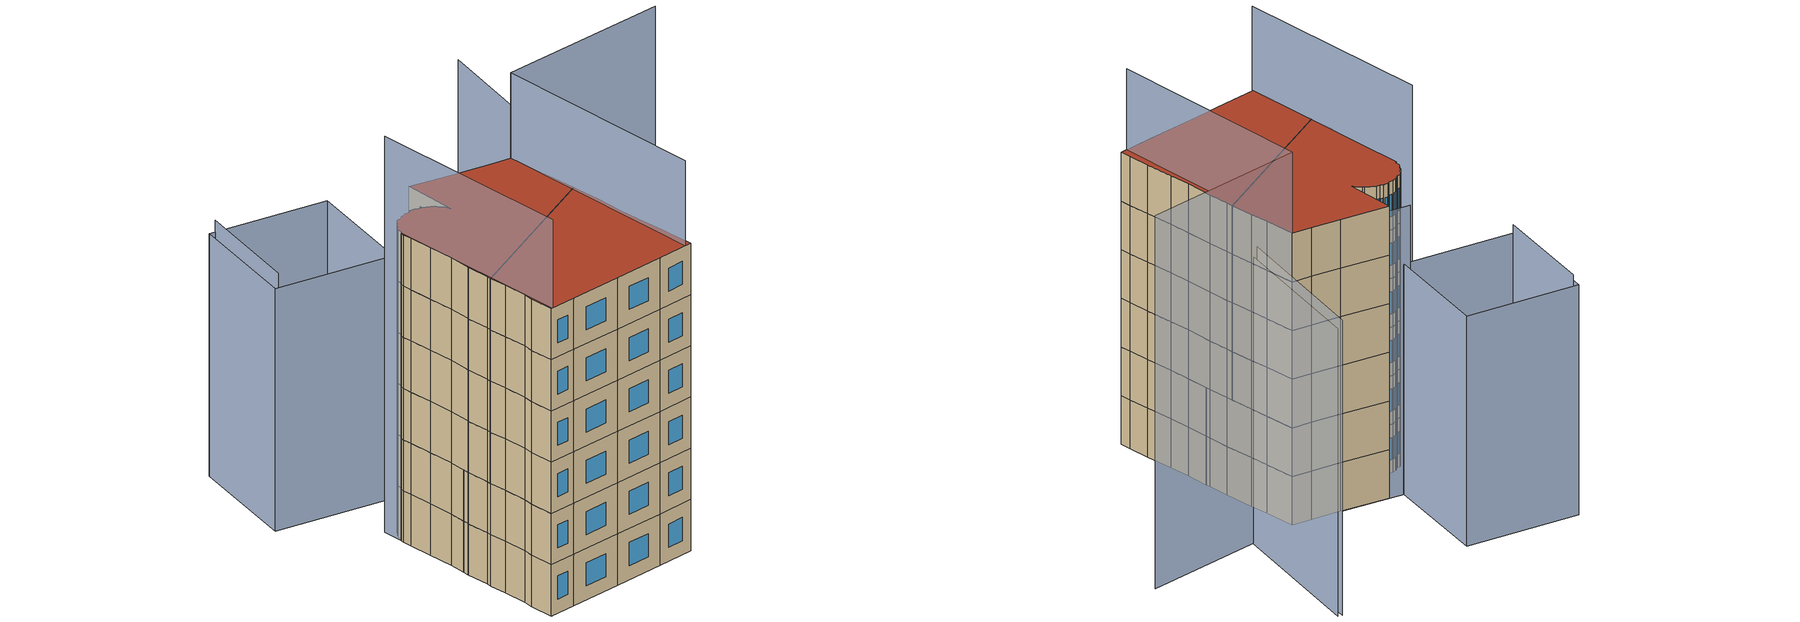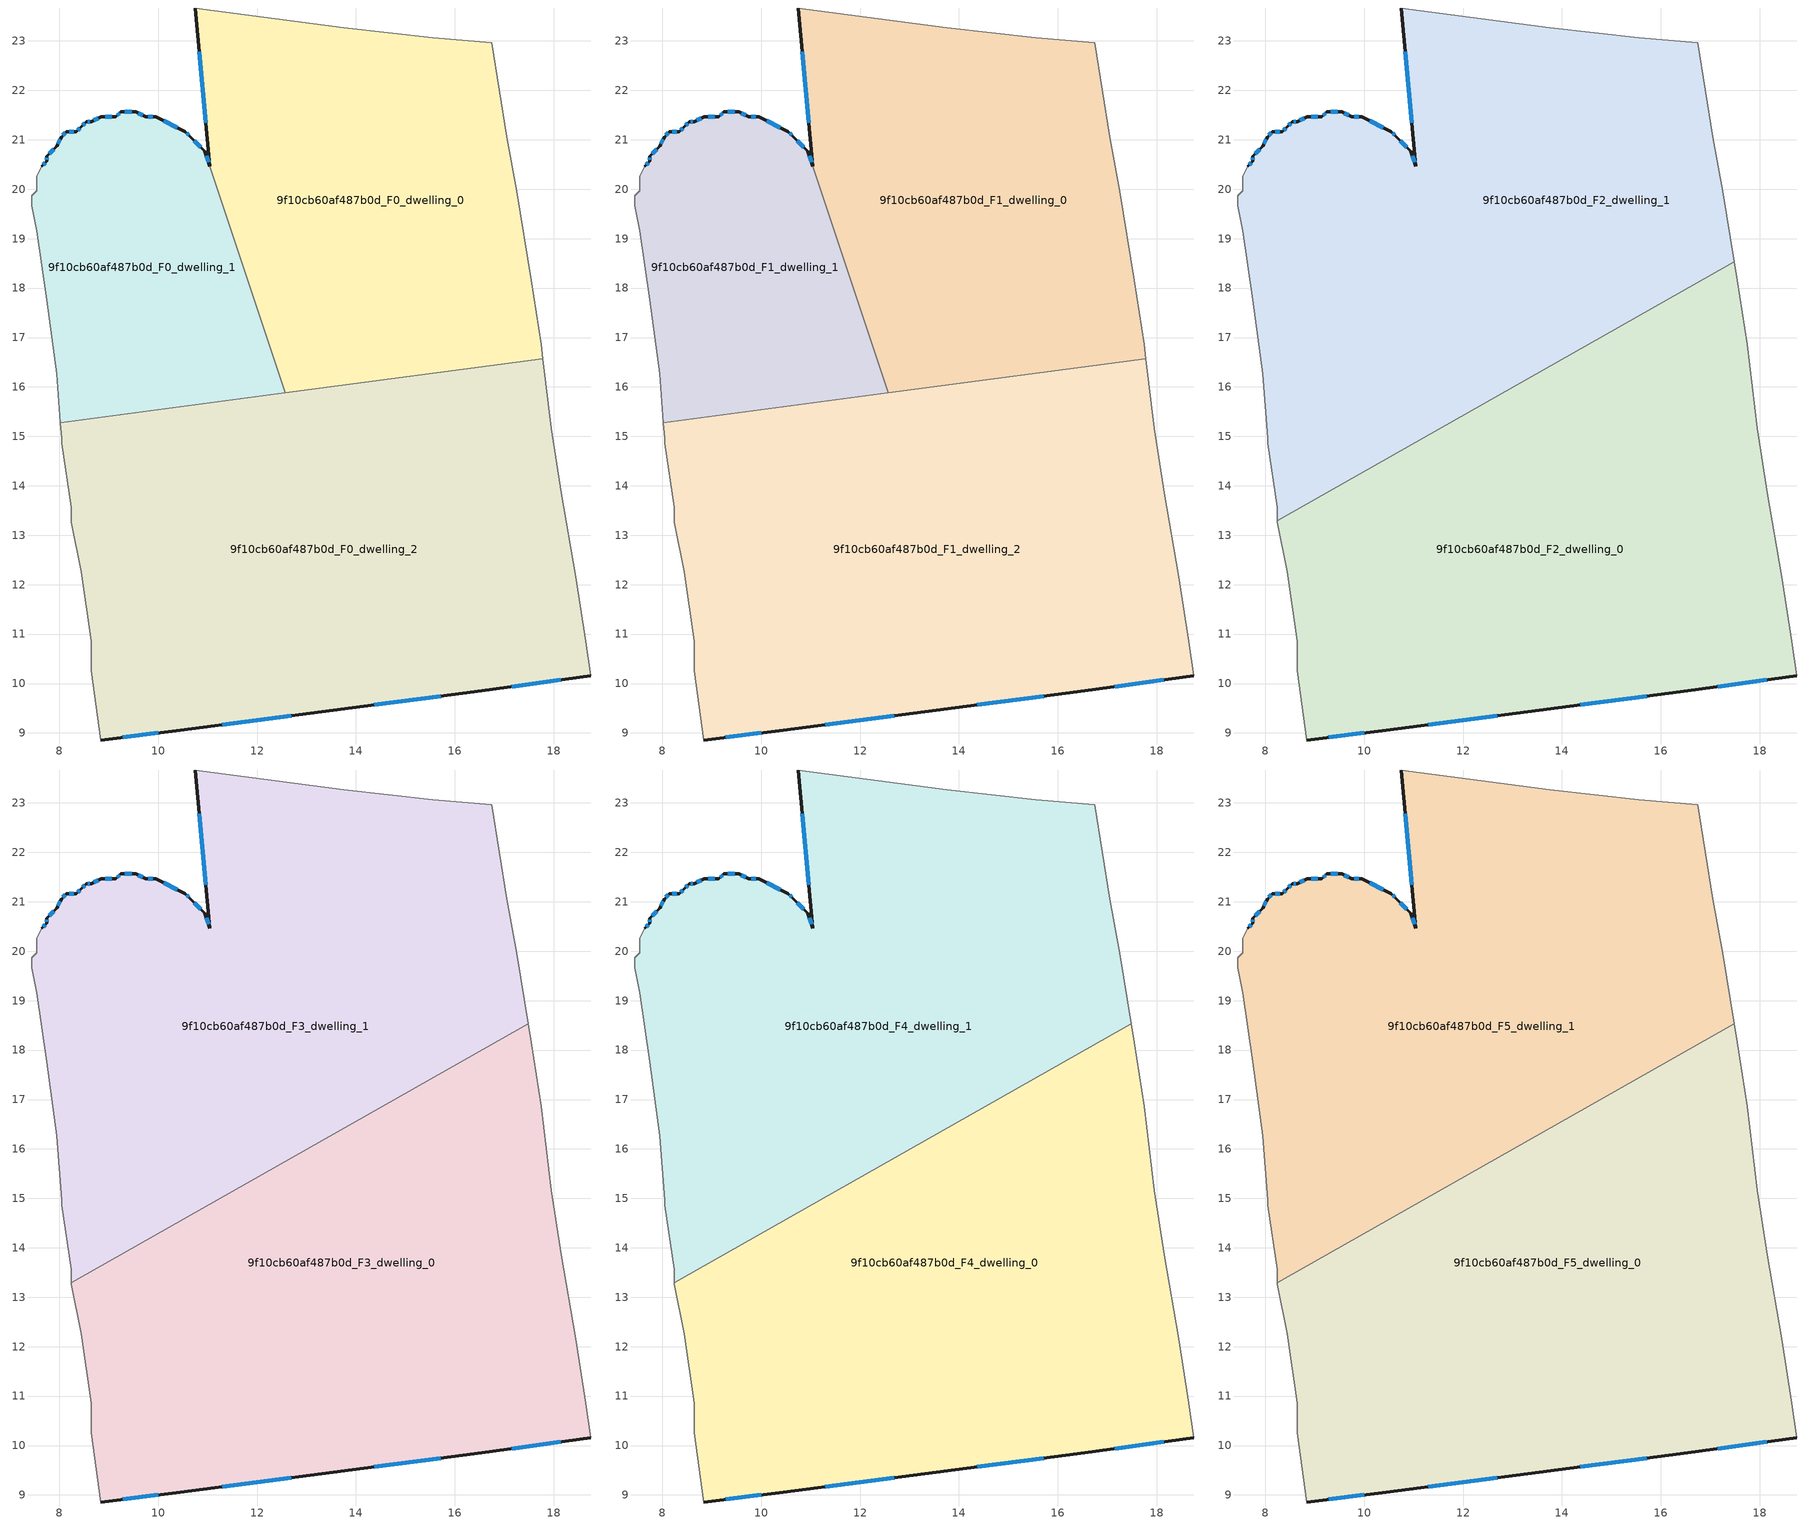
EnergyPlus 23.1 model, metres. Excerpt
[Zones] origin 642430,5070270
9f10cb60af487b0d_F0_dwelling_0
 floor ground (EU_floor_Construction): 16.75,22.96 17.05,21.06 17.25,19.96 17.55,18.16 17.75,16.86 17.78,16.57 12.57,15.88 11.05,20.46 10.75,23.67 13.75,23.27 15.55,23.07 z0
 wall outside (EU_wall_Construction): 10.75,23.67 11.05,20.46 z0:3
 wall adiabatic (EU_wall_Construction): 17.78,16.57 17.75,16.86 17.55,18.16 17.25,19.96 17.05,21.06 16.75,22.96 15.55,23.07 13.75,23.27 10.75,23.67 z0:3
 wall to 9f10cb60af487b0d_F0_dwelling_1 (EU_wall_Construction): 11.05,20.46 12.57,15.88 z0:3
 wall to 9f10cb60af487b0d_F0_dwelling_2 (EU_wall_Construction): 12.57,15.88 17.78,16.57 z0:3
 window (EU_Window_Construction): 10.83,22.79 10.96,21.35 z0.83:2.17
9f10cb60af487b0d_F0_dwelling_1
 floor ground (EU_floor_Construction): 10.94,20.76 12.57,15.88 8.02,15.28 7.94,16.26 7.74,17.76 7.54,19.17 7.44,19.67 7.44,19.87 7.54,19.97 7.54,20.27 7.64,20.47 7.74,20.57 7.74,20.67 7.94,20.87 8.04,21.07 8.14,21.17 8.34,21.17 8.44,21.27 8.54,21.37 8.64,21.37 8.84,21.47 9.14,21.47 9.24,21.57 9.54,21.57 9.74,21.47 9.94,21.47 10.55,21.17 10.65,21.07 z0
 wall outside (EU_wall_Construction): 11.05,20.47 10.94,20.76 10.65,21.07 10.55,21.17 9.94,21.47 9.74,21.47 9.54,21.57 9.24,21.57 9.14,21.47 8.84,21.47 8.64,21.37 8.54,21.37 8.44,21.27 8.34,21.17 8.14,21.17 8.04,21.07 7.94,20.87 7.74,20.67 7.74,20.57 7.64,20.47 z0:3
 wall adiabatic (EU_wall_Construction): 7.64,20.47 7.54,20.27 7.54,19.97 7.44,19.87 7.44,19.67 7.54,19.17 7.74,17.76 7.94,16.26 8.02,15.28 z0:3
 wall to 9f10cb60af487b0d_F0_dwelling_2 (EU_wall_Construction): 8.02,15.28 12.57,15.88 z0:3
 window (EU_Window_Construction): 7.72,20.54 7.67,20.49 / 7.74,20.64 7.74,20.59 / 7.89,20.81 7.8,20.72 / 8.02,21.01 7.97,20.92 / 8.12,21.14 8.07,21.09 / 8.29,21.17 8.2,21.17 / 8.42,21.24 8.37,21.19 / 8.52,21.34 8.47,21.29 / 8.62,21.37 8.57,21.37 / 8.79,21.44 8.7,21.39 / 9.06,21.47 8.93,21.47 / 9.22,21.54 9.17,21.49 / 9.46,21.57 9.33,21.57 / 9.69,21.49 9.6,21.54 / 9.89,21.47 9.8,21.47 / 10.38,21.25 10.11,21.38 / 10.62,21.09 10.57,21.14 / 10.86,20.85 10.73,20.98 / 11.02,20.55 10.97,20.68 z0.83:2.17
9f10cb60af487b0d_F0_dwelling_2
 floor ground (EU_floor_Construction): 17.78,16.57 17.95,15.16 18.15,13.86 18.45,12.16 18.65,10.86 18.75,10.16 16.55,9.86 13.54,9.46 10.44,9.06 8.84,8.86 8.64,10.26 8.64,10.86 8.44,12.26 8.24,13.26 8.24,13.56 8.04,14.86 8.04,14.96 8.02,15.28 z0
 wall outside (EU_wall_Construction): 8.84,8.86 10.44,9.06 13.54,9.46 16.55,9.86 18.75,10.16 z0:3
 wall adiabatic (EU_wall_Construction): 18.75,10.16 18.65,10.86 18.45,12.16 18.15,13.86 17.95,15.16 17.78,16.57 / 8.02,15.28 8.04,14.96 8.04,14.86 8.24,13.56 8.24,13.26 8.44,12.26 8.64,10.86 8.64,10.26 8.84,8.86 z0:3
 window (EU_Window_Construction): 17.15,9.94 18.14,10.07 / 14.37,9.57 15.72,9.75 / 11.29,9.17 12.69,9.35 / 9.28,8.91 10,9 z0.83:2.17
9f10cb60af487b0d_F1_dwelling_0
 floor to 9f10cb60af487b0d_F0_dwelling_0 (EU_floor_Construction): 16.75,22.96 17.05,21.06 17.25,19.96 17.55,18.16 17.75,16.86 17.78,16.57 12.57,15.88 11.05,20.46 10.75,23.67 13.75,23.27 15.55,23.07 z3
 wall outside (EU_wall_Construction): 10.75,23.67 11.05,20.46 z3:6
 wall adiabatic (EU_wall_Construction): 17.78,16.57 17.75,16.86 17.55,18.16 17.25,19.96 17.05,21.06 16.75,22.96 15.55,23.07 13.75,23.27 10.75,23.67 z3:6
 wall to 9f10cb60af487b0d_F1_dwelling_1 (EU_wall_Construction): 11.05,20.46 12.57,15.88 z3:6
 wall to 9f10cb60af487b0d_F1_dwelling_2 (EU_wall_Construction): 12.57,15.88 17.78,16.57 z3:6
 window (EU_Window_Construction): 10.83,22.79 10.96,21.35 z3.83:5.17
9f10cb60af487b0d_F1_dwelling_1
 floor to 9f10cb60af487b0d_F0_dwelling_1 (EU_floor_Construction): 10.94,20.76 12.57,15.88 8.02,15.28 7.94,16.26 7.74,17.76 7.54,19.17 7.44,19.67 7.44,19.87 7.54,19.97 7.54,20.27 7.64,20.47 7.74,20.57 7.74,20.67 7.94,20.87 8.04,21.07 8.14,21.17 8.34,21.17 8.44,21.27 8.54,21.37 8.64,21.37 8.84,21.47 9.14,21.47 9.24,21.57 9.54,21.57 9.74,21.47 9.94,21.47 10.55,21.17 10.65,21.07 z3
 wall outside (EU_wall_Construction): 11.05,20.47 10.94,20.76 10.65,21.07 10.55,21.17 9.94,21.47 9.74,21.47 9.54,21.57 9.24,21.57 9.14,21.47 8.84,21.47 8.64,21.37 8.54,21.37 8.44,21.27 8.34,21.17 8.14,21.17 8.04,21.07 7.94,20.87 7.74,20.67 7.74,20.57 7.64,20.47 z3:6
 wall adiabatic (EU_wall_Construction): 7.64,20.47 7.54,20.27 7.54,19.97 7.44,19.87 7.44,19.67 7.54,19.17 7.74,17.76 7.94,16.26 8.02,15.28 z3:6
 wall to 9f10cb60af487b0d_F1_dwelling_2 (EU_wall_Construction): 8.02,15.28 12.57,15.88 z3:6
 window (EU_Window_Construction): 7.72,20.54 7.67,20.49 / 7.74,20.64 7.74,20.59 / 7.89,20.81 7.8,20.72 / 8.02,21.01 7.97,20.92 / 8.12,21.14 8.07,21.09 / 8.29,21.17 8.2,21.17 / 8.42,21.24 8.37,21.19 / 8.52,21.34 8.47,21.29 / 8.62,21.37 8.57,21.37 / 8.79,21.44 8.7,21.39 / 9.06,21.47 8.93,21.47 / 9.22,21.54 9.17,21.49 / 9.46,21.57 9.33,21.57 / 9.69,21.49 9.6,21.54 / 9.89,21.47 9.8,21.47 / 10.38,21.25 10.11,21.38 / 10.62,21.09 10.57,21.14 / 10.86,20.85 10.73,20.98 / 11.02,20.55 10.97,20.68 z3.83:5.17
9f10cb60af487b0d_F1_dwelling_2
 floor to 9f10cb60af487b0d_F0_dwelling_2 (EU_floor_Construction): 17.78,16.57 17.95,15.16 18.15,13.86 18.45,12.16 18.65,10.86 18.75,10.16 16.55,9.86 13.54,9.46 10.44,9.06 8.84,8.86 8.64,10.26 8.64,10.86 8.44,12.26 8.24,13.26 8.24,13.56 8.04,14.86 8.04,14.96 8.02,15.28 z3
 wall outside (EU_wall_Construction): 8.84,8.86 10.44,9.06 13.54,9.46 16.55,9.86 18.75,10.16 z3:6
 wall adiabatic (EU_wall_Construction): 18.75,10.16 18.65,10.86 18.45,12.16 18.15,13.86 17.95,15.16 17.78,16.57 / 8.02,15.28 8.04,14.96 8.04,14.86 8.24,13.56 8.24,13.26 8.44,12.26 8.64,10.86 8.64,10.26 8.84,8.86 z3:6
 window (EU_Window_Construction): 17.15,9.94 18.14,10.07 / 14.37,9.57 15.72,9.75 / 11.29,9.17 12.69,9.35 / 9.28,8.91 10,9 z3.83:5.17
9f10cb60af487b0d_F2_dwelling_0
 floor to 9f10cb60af487b0d_F1_dwelling_2 (EU_floor_Construction): 17.78,16.57 17.95,15.16 18.15,13.86 18.45,12.16 18.65,10.86 18.75,10.16 16.55,9.86 13.54,9.46 10.44,9.06 8.84,8.86 8.64,10.26 8.64,10.86 8.44,12.26 8.24,13.26 8.24,13.29 12.89,15.92 z6
 floor to 9f10cb60af487b0d_F1_dwelling_0 (EU_floor_Construction): 17.49,18.53 17.55,18.16 17.75,16.86 17.78,16.57 12.89,15.92 z6
 wall outside (EU_wall_Construction): 8.84,8.86 10.44,9.06 13.54,9.46 16.55,9.86 18.75,10.16 z6:9
 wall adiabatic (EU_wall_Construction): 18.75,10.16 18.65,10.86 18.45,12.16 18.15,13.86 17.95,15.16 17.75,16.86 17.55,18.16 17.49,18.53 / 8.24,13.29 8.24,13.26 8.44,12.26 8.64,10.86 8.64,10.26 8.84,8.86 z6:9
 wall to 9f10cb60af487b0d_F2_dwelling_1 (EU_wall_Construction): 17.49,18.53 8.24,13.29 z6:9
 window (EU_Window_Construction): 17.15,9.94 18.14,10.07 / 14.37,9.57 15.72,9.75 / 11.29,9.17 12.69,9.35 / 9.28,8.91 10,9 z6.83:8.17
9f10cb60af487b0d_F2_dwelling_1
 floor to 9f10cb60af487b0d_F1_dwelling_0 (EU_floor_Construction): 16.75,22.96 17.05,21.06 17.25,19.96 17.49,18.53 12.89,15.92 12.57,15.88 11.05,20.46 10.75,23.67 13.75,23.27 15.55,23.07 z6
 floor to 9f10cb60af487b0d_F1_dwelling_1 (EU_floor_Construction): 10.94,20.76 12.57,15.88 8.02,15.28 7.94,16.26 7.74,17.76 7.54,19.17 7.44,19.67 7.44,19.87 7.54,19.97 7.54,20.27 7.64,20.47 7.74,20.57 7.74,20.67 7.94,20.87 8.04,21.07 8.14,21.17 8.34,21.17 8.44,21.27 8.54,21.37 8.64,21.37 8.84,21.47 9.14,21.47 9.24,21.57 9.54,21.57 9.74,21.47 9.94,21.47 10.55,21.17 10.65,21.07 z6
 floor to 9f10cb60af487b0d_F1_dwelling_2 (EU_floor_Construction): 12.89,15.92 8.24,13.29 8.24,13.56 8.04,14.86 8.04,14.96 8.02,15.28 z6
 wall outside (EU_wall_Construction): 10.75,23.67 11.05,20.46 10.94,20.76 10.65,21.07 10.55,21.17 9.94,21.47 9.74,21.47 9.54,21.57 9.24,21.57 9.14,21.47 8.84,21.47 8.64,21.37 8.54,21.37 8.44,21.27 8.34,21.17 8.14,21.17 8.04,21.07 7.94,20.87 7.74,20.67 7.74,20.57 7.64,20.47 z6:9
 wall adiabatic (EU_wall_Construction): 7.64,20.47 7.54,20.27 7.54,19.97 7.44,19.87 7.44,19.67 7.54,19.17 7.74,17.76 7.94,16.26 8.04,14.96 8.04,14.86 8.24,13.56 8.24,13.29 / 17.49,18.53 17.25,19.96 17.05,21.06 16.75,22.96 15.55,23.07 13.75,23.27 10.75,23.67 z6:9
 window (EU_Window_Construction): 7.72,20.54 7.67,20.49 / 7.74,20.64 7.74,20.59 / 7.89,20.81 7.8,20.72 / 8.02,21.01 7.97,20.92 / 8.12,21.14 8.07,21.09 / 8.29,21.17 8.2,21.17 / 8.42,21.24 8.37,21.19 / 8.52,21.34 8.47,21.29 / 8.62,21.37 8.57,21.37 / 8.79,21.44 8.7,21.39 / 9.06,21.47 8.93,21.47 / 9.22,21.54 9.17,21.49 / 9.46,21.57 9.33,21.57 / 9.69,21.49 9.6,21.54 / 9.89,21.47 9.8,21.47 / 10.38,21.25 10.11,21.38 / 10.62,21.09 10.57,21.14 / 10.86,20.85 10.73,20.98 / 11.02,20.55 10.97,20.68 / 10.83,22.79 10.96,21.35 z6.83:8.17
9f10cb60af487b0d_F3_dwelling_0
 floor to 9f10cb60af487b0d_F2_dwelling_0 (EU_floor_Construction): 17.55,18.16 17.75,16.86 17.95,15.16 18.15,13.86 18.45,12.16 18.65,10.86 18.75,10.16 16.55,9.86 13.54,9.46 10.44,9.06 8.84,8.86 8.64,10.26 8.64,10.86 8.44,12.26 8.24,13.26 8.24,13.29 17.49,18.53 z9
 wall outside (EU_wall_Construction): 8.84,8.86 10.44,9.06 13.54,9.46 16.55,9.86 18.75,10.16 z9:12
 wall adiabatic (EU_wall_Construction): 18.75,10.16 18.65,10.86 18.45,12.16 18.15,13.86 17.95,15.16 17.75,16.86 17.55,18.16 17.49,18.53 / 8.24,13.29 8.24,13.26 8.44,12.26 8.64,10.86 8.64,10.26 8.84,8.86 z9:12
 wall to 9f10cb60af487b0d_F3_dwelling_1 (EU_wall_Construction): 17.49,18.53 8.24,13.29 z9:12
 window (EU_Window_Construction): 17.15,9.94 18.14,10.07 / 14.37,9.57 15.72,9.75 / 11.29,9.17 12.69,9.35 / 9.28,8.91 10,9 z9.83:11.17
9f10cb60af487b0d_F3_dwelling_1
 floor to 9f10cb60af487b0d_F2_dwelling_1 (EU_floor_Construction): 16.75,22.96 17.05,21.06 17.25,19.96 17.49,18.53 8.24,13.29 8.24,13.56 8.04,14.86 8.04,14.96 7.94,16.26 7.74,17.76 7.54,19.17 7.44,19.67 7.44,19.87 7.54,19.97 7.54,20.27 7.64,20.47 7.74,20.57 7.74,20.67 7.94,20.87 8.04,21.07 8.14,21.17 8.34,21.17 8.44,21.27 8.54,21.37 8.64,21.37 8.84,21.47 9.14,21.47 9.24,21.57 9.54,21.57 9.74,21.47 9.94,21.47 10.55,21.17 10.65,21.07 10.94,20.76 11.05,20.46 10.75,23.67 13.75,23.27 15.55,23.07 z9
 wall outside (EU_wall_Construction): 10.75,23.67 11.05,20.46 10.94,20.76 10.65,21.07 10.55,21.17 9.94,21.47 9.74,21.47 9.54,21.57 9.24,21.57 9.14,21.47 8.84,21.47 8.64,21.37 8.54,21.37 8.44,21.27 8.34,21.17 8.14,21.17 8.04,21.07 7.94,20.87 7.74,20.67 7.74,20.57 7.64,20.47 z9:12
 wall adiabatic (EU_wall_Construction): 7.64,20.47 7.54,20.27 7.54,19.97 7.44,19.87 7.44,19.67 7.54,19.17 7.74,17.76 7.94,16.26 8.04,14.96 8.04,14.86 8.24,13.56 8.24,13.29 / 17.49,18.53 17.25,19.96 17.05,21.06 16.75,22.96 15.55,23.07 13.75,23.27 10.75,23.67 z9:12
 window (EU_Window_Construction): 7.72,20.54 7.67,20.49 / 7.74,20.64 7.74,20.59 / 7.89,20.81 7.8,20.72 / 8.02,21.01 7.97,20.92 / 8.12,21.14 8.07,21.09 / 8.29,21.17 8.2,21.17 / 8.42,21.24 8.37,21.19 / 8.52,21.34 8.47,21.29 / 8.62,21.37 8.57,21.37 / 8.79,21.44 8.7,21.39 / 9.06,21.47 8.93,21.47 / 9.22,21.54 9.17,21.49 / 9.46,21.57 9.33,21.57 / 9.69,21.49 9.6,21.54 / 9.89,21.47 9.8,21.47 / 10.38,21.25 10.11,21.38 / 10.62,21.09 10.57,21.14 / 10.86,20.85 10.73,20.98 / 11.02,20.55 10.97,20.68 / 10.83,22.79 10.96,21.35 z9.83:11.17
9f10cb60af487b0d_F4_dwelling_0
 floor to 9f10cb60af487b0d_F3_dwelling_0 (EU_floor_Construction): 17.55,18.16 17.75,16.86 17.95,15.16 18.15,13.86 18.45,12.16 18.65,10.86 18.75,10.16 16.55,9.86 13.54,9.46 10.44,9.06 8.84,8.86 8.64,10.26 8.64,10.86 8.44,12.26 8.24,13.26 8.24,13.29 17.49,18.53 z12
 wall outside (EU_wall_Construction): 8.84,8.86 10.44,9.06 13.54,9.46 16.55,9.86 18.75,10.16 z12:15
 wall adiabatic (EU_wall_Construction): 18.75,10.16 18.65,10.86 18.45,12.16 18.15,13.86 17.95,15.16 17.75,16.86 17.55,18.16 17.49,18.53 / 8.24,13.29 8.24,13.26 8.44,12.26 8.64,10.86 8.64,10.26 8.84,8.86 z12:15
 wall to 9f10cb60af487b0d_F4_dwelling_1 (EU_wall_Construction): 17.49,18.53 8.24,13.29 z12:15
 window (EU_Window_Construction): 17.15,9.94 18.14,10.07 / 14.37,9.57 15.72,9.75 / 11.29,9.17 12.69,9.35 / 9.28,8.91 10,9 z12.83:14.17
9f10cb60af487b0d_F4_dwelling_1
 floor to 9f10cb60af487b0d_F3_dwelling_1 (EU_floor_Construction): 16.75,22.96 17.05,21.06 17.25,19.96 17.49,18.53 8.24,13.29 8.24,13.56 8.04,14.86 8.04,14.96 7.94,16.26 7.74,17.76 7.54,19.17 7.44,19.67 7.44,19.87 7.54,19.97 7.54,20.27 7.64,20.47 7.74,20.57 7.74,20.67 7.94,20.87 8.04,21.07 8.14,21.17 8.34,21.17 8.44,21.27 8.54,21.37 8.64,21.37 8.84,21.47 9.14,21.47 9.24,21.57 9.54,21.57 9.74,21.47 9.94,21.47 10.55,21.17 10.65,21.07 10.94,20.76 11.05,20.46 10.75,23.67 13.75,23.27 15.55,23.07 z12
 wall outside (EU_wall_Construction): 10.75,23.67 11.05,20.46 10.94,20.76 10.65,21.07 10.55,21.17 9.94,21.47 9.74,21.47 9.54,21.57 9.24,21.57 9.14,21.47 8.84,21.47 8.64,21.37 8.54,21.37 8.44,21.27 8.34,21.17 8.14,21.17 8.04,21.07 7.94,20.87 7.74,20.67 7.74,20.57 7.64,20.47 z12:15
 wall adiabatic (EU_wall_Construction): 7.64,20.47 7.54,20.27 7.54,19.97 7.44,19.87 7.44,19.67 7.54,19.17 7.74,17.76 7.94,16.26 8.04,14.96 8.04,14.86 8.24,13.56 8.24,13.29 / 17.49,18.53 17.25,19.96 17.05,21.06 16.75,22.96 15.55,23.07 13.75,23.27 10.75,23.67 z12:15
 window (EU_Window_Construction): 7.72,20.54 7.67,20.49 / 7.74,20.64 7.74,20.59 / 7.89,20.81 7.8,20.72 / 8.02,21.01 7.97,20.92 / 8.12,21.14 8.07,21.09 / 8.29,21.17 8.2,21.17 / 8.42,21.24 8.37,21.19 / 8.52,21.34 8.47,21.29 / 8.62,21.37 8.57,21.37 / 8.79,21.44 8.7,21.39 / 9.06,21.47 8.93,21.47 / 9.22,21.54 9.17,21.49 / 9.46,21.57 9.33,21.57 / 9.69,21.49 9.6,21.54 / 9.89,21.47 9.8,21.47 / 10.38,21.25 10.11,21.38 / 10.62,21.09 10.57,21.14 / 10.86,20.85 10.73,20.98 / 11.02,20.55 10.97,20.68 / 10.83,22.79 10.96,21.35 z12.83:14.17
9f10cb60af487b0d_F5_dwelling_0
 floor to 9f10cb60af487b0d_F4_dwelling_0 (EU_floor_Construction): 17.55,18.16 17.75,16.86 17.95,15.16 18.15,13.86 18.45,12.16 18.65,10.86 18.75,10.16 16.55,9.86 13.54,9.46 10.44,9.06 8.84,8.86 8.64,10.26 8.64,10.86 8.44,12.26 8.24,13.26 8.24,13.29 17.49,18.53 z15
 wall outside (EU_wall_Construction): 8.84,8.86 10.44,9.06 13.54,9.46 16.55,9.86 18.75,10.16 z15:18
 wall adiabatic (EU_wall_Construction): 18.75,10.16 18.65,10.86 18.45,12.16 18.15,13.86 17.95,15.16 17.75,16.86 17.55,18.16 17.49,18.53 / 8.24,13.29 8.24,13.26 8.44,12.26 8.64,10.86 8.64,10.26 8.84,8.86 z15:18
 wall to 9f10cb60af487b0d_F5_dwelling_1 (EU_wall_Construction): 17.49,18.53 8.24,13.29 z15:18
 window (EU_Window_Construction): 17.15,9.94 18.14,10.07 / 14.37,9.57 15.72,9.75 / 11.29,9.17 12.69,9.35 / 9.28,8.91 10,9 z15.83:17.17
 roof outside (EU_roof_Construction): 18.75,10.16 18.65,10.86 18.45,12.16 18.15,13.86 17.95,15.16 17.75,16.86 17.55,18.16 17.49,18.53 8.24,13.29 8.24,13.26 8.44,12.26 8.64,10.86 8.64,10.26 8.84,8.86 10.44,9.06 13.54,9.46 16.55,9.86 z18
9f10cb60af487b0d_F5_dwelling_1
 floor to 9f10cb60af487b0d_F4_dwelling_1 (EU_floor_Construction): 16.75,22.96 17.05,21.06 17.25,19.96 17.49,18.53 8.24,13.29 8.24,13.56 8.04,14.86 8.04,14.96 7.94,16.26 7.74,17.76 7.54,19.17 7.44,19.67 7.44,19.87 7.54,19.97 7.54,20.27 7.64,20.47 7.74,20.57 7.74,20.67 7.94,20.87 8.04,21.07 8.14,21.17 8.34,21.17 8.44,21.27 8.54,21.37 8.64,21.37 8.84,21.47 9.14,21.47 9.24,21.57 9.54,21.57 9.74,21.47 9.94,21.47 10.55,21.17 10.65,21.07 10.94,20.76 11.05,20.46 10.75,23.67 13.75,23.27 15.55,23.07 z15
 wall outside (EU_wall_Construction): 10.75,23.67 11.05,20.46 10.94,20.76 10.65,21.07 10.55,21.17 9.94,21.47 9.74,21.47 9.54,21.57 9.24,21.57 9.14,21.47 8.84,21.47 8.64,21.37 8.54,21.37 8.44,21.27 8.34,21.17 8.14,21.17 8.04,21.07 7.94,20.87 7.74,20.67 7.74,20.57 7.64,20.47 z15:18
 wall adiabatic (EU_wall_Construction): 7.64,20.47 7.54,20.27 7.54,19.97 7.44,19.87 7.44,19.67 7.54,19.17 7.74,17.76 7.94,16.26 8.04,14.96 8.04,14.86 8.24,13.56 8.24,13.29 / 17.49,18.53 17.25,19.96 17.05,21.06 16.75,22.96 15.55,23.07 13.75,23.27 10.75,23.67 z15:18
 window (EU_Window_Construction): 7.72,20.54 7.67,20.49 / 7.74,20.64 7.74,20.59 / 7.89,20.81 7.8,20.72 / 8.02,21.01 7.97,20.92 / 8.12,21.14 8.07,21.09 / 8.29,21.17 8.2,21.17 / 8.42,21.24 8.37,21.19 / 8.52,21.34 8.47,21.29 / 8.62,21.37 8.57,21.37 / 8.79,21.44 8.7,21.39 / 9.06,21.47 8.93,21.47 / 9.22,21.54 9.17,21.49 / 9.46,21.57 9.33,21.57 / 9.69,21.49 9.6,21.54 / 9.89,21.47 9.8,21.47 / 10.38,21.25 10.11,21.38 / 10.62,21.09 10.57,21.14 / 10.86,20.85 10.73,20.98 / 11.02,20.55 10.97,20.68 / 10.83,22.79 10.96,21.35 z15.83:17.17
 roof outside (EU_roof_Construction): 17.49,18.53 17.25,19.96 17.05,21.06 16.75,22.96 15.55,23.07 13.75,23.27 10.75,23.67 11.05,20.46 10.94,20.76 10.65,21.07 10.55,21.17 9.94,21.47 9.74,21.47 9.54,21.57 9.24,21.57 9.14,21.47 8.84,21.47 8.64,21.37 8.54,21.37 8.44,21.27 8.34,21.17 8.14,21.17 8.04,21.07 7.94,20.87 7.74,20.67 7.74,20.57 7.64,20.47 7.54,20.27 7.54,19.97 7.44,19.87 7.44,19.67 7.54,19.17 7.74,17.76 7.94,16.26 8.04,14.96 8.04,14.86 8.24,13.56 8.24,13.29 z18
shading: 7.31,21.12 8.91,8.82 z0:23.2; 18.34,10.11 16.75,22.96 / 16.75,22.96 26.95,24.22 z0:23; 19.31,22.61 20.62,32.66 z0:18.2; 9.85,23.77 2.88,24.57 / 2.88,24.57 3.64,31.27 / 3.64,31.27 10.61,30.48 / 10.61,30.48 9.85,23.77 z0:14.2; 20.86,32.57 19.56,22.51 / 19.56,22.51 9.45,23.82 z0:17.7; 4,31.23 3.23,24.8 z0:14.9
[Building]
EU S2 Campaign: North Axis=0; Terrain=City; Solar Distribution=FullExterior
[Site:Location]
Lyon-Bron: Latitude=45.75; Longitude=5; Time Zone=1; Elevation=198
[SizingPeriod:WeatherFileDays]
AnnualSizingPeriod: Begin Month=1; Begin Day of Month=1; End Month=12; End Day of Month=31; Day of Week for Start Day=Monday; Use Weather File Daylight Saving Period=No; Use Weather File Rain and Snow Indicators=No
[MATERIAL]
EU_InternalMass_Material: Roughness=MediumRough; Thickness=0.1; Conductivity=1; Density=1800; Specific Heat=900; Thermal Absorptance=0.9; Solar Absorptance=0.7; Visible Absorptance=0.7
[MATERIAL:NOMASS] Roughness=MediumRough; Thermal Absorptance=0.9; Solar Absorptance=0.7; Visible Absorptance=0.7
Name | Thermal Resistance
EU_wall_NoMass | 0.87146
EU_roof_NoMass | 0.842276
EU_floor_NoMass | 0.496999
[WINDOWMATERIAL:SIMPLEGLAZINGSYSTEM]
EU_Window_SimpleGlazing: UFactor=2.2525; Solar Heat Gain Coefficient=0.76; Visible Transmittance=0.76
[CONSTRUCTION]
EU_wall_Construction: EU_wall_NoMass
EU_roof_Construction: EU_roof_NoMass
EU_floor_Construction: EU_floor_NoMass
EU_Window_Construction: EU_Window_SimpleGlazing
EU_InternalMass_Construction: EU_InternalMass_Material
[ZONE] Type=1; Multiplier=1; Ceiling Height=autocalculate; Floor Area=autocalculate; Part of Total Floor Area=Yes
Name | Volume
9f10cb60af487b0d_F0_dwelling_0; 9f10cb60af487b0d_F1_dwelling_0 | 124.113
9f10cb60af487b0d_F2_dwelling_0; 9f10cb60af487b0d_F3_dwelling_0; 9f10cb60af487b0d_F4_dwelling_0; 9f10cb60af487b0d_F5_dwelling_0 | 192.743
9f10cb60af487b0d_F0_dwelling_1 | 68.6331
9f10cb60af487b0d_F1_dwelling_1 | 68.5957
9f10cb60af487b0d_F2_dwelling_1; 9f10cb60af487b0d_F3_dwelling_1; 9f10cb60af487b0d_F4_dwelling_1; 9f10cb60af487b0d_F5_dwelling_1 | 192.742
9f10cb60af487b0d_F0_dwelling_2; 9f10cb60af487b0d_F1_dwelling_2 | 192.731
[INTERNALMASS] Construction=EU_InternalMass_Construction
Name | Zone or ZoneList | Surface Area
9f10cb60af487b0d_F0_dwelling_0_EU_InternalMass | 9f10cb60af487b0d_F0_dwelling_0 | 41.3727
9f10cb60af487b0d_F0_dwelling_1_EU_InternalMass | 9f10cb60af487b0d_F0_dwelling_1 | 22.8777
9f10cb60af487b0d_F0_dwelling_2_EU_InternalMass | 9f10cb60af487b0d_F0_dwelling_2 | 64.2431
9f10cb60af487b0d_F1_dwelling_0_EU_InternalMass | 9f10cb60af487b0d_F1_dwelling_0 | 41.3727
9f10cb60af487b0d_F1_dwelling_1_EU_InternalMass | 9f10cb60af487b0d_F1_dwelling_1 | 22.8777
9f10cb60af487b0d_F1_dwelling_2_EU_InternalMass | 9f10cb60af487b0d_F1_dwelling_2 | 64.2431
9f10cb60af487b0d_F2_dwelling_0_EU_InternalMass | 9f10cb60af487b0d_F2_dwelling_0 | 64.2474
9f10cb60af487b0d_F2_dwelling_1_EU_InternalMass | 9f10cb60af487b0d_F2_dwelling_1 | 64.2462
9f10cb60af487b0d_F3_dwelling_0_EU_InternalMass | 9f10cb60af487b0d_F3_dwelling_0 | 64.2474
9f10cb60af487b0d_F3_dwelling_1_EU_InternalMass | 9f10cb60af487b0d_F3_dwelling_1 | 64.2462
9f10cb60af487b0d_F4_dwelling_0_EU_InternalMass | 9f10cb60af487b0d_F4_dwelling_0 | 64.2474
9f10cb60af487b0d_F4_dwelling_1_EU_InternalMass | 9f10cb60af487b0d_F4_dwelling_1 | 64.2462
9f10cb60af487b0d_F5_dwelling_0_EU_InternalMass | 9f10cb60af487b0d_F5_dwelling_0 | 64.2474
9f10cb60af487b0d_F5_dwelling_1_EU_InternalMass | 9f10cb60af487b0d_F5_dwelling_1 | 64.2462
[OTHEREQUIPMENT] Fuel Type=Electricity; Design Level Calculation Method=Watts/Area; Power per Zone Floor Area=1; Fraction Latent=0; Fraction Radiant=0; Fraction Lost=0; Carbon Dioxide Generation Rate=0; EndUse Subcategory=EU_Step8_InternalGains
Name | Zone or ZoneList or Space or SpaceList | Schedule
EU_Step8_InternalGain_9f10cb60af487b0d_F0_dwelling_0_f000 | 9f10cb60af487b0d_F0_dwelling_0 | EU_Step8_GainSchedule_9f10cb60af487b0d_F0_dwelling_0_f000
EU_Step8_InternalGain_9f10cb60af487b0d_F0_dwelling_1_f000 | 9f10cb60af487b0d_F0_dwelling_1 | EU_Step8_GainSchedule_9f10cb60af487b0d_F0_dwelling_1_f000
EU_Step8_InternalGain_9f10cb60af487b0d_F0_dwelling_2_f000 | 9f10cb60af487b0d_F0_dwelling_2 | EU_Step8_GainSchedule_9f10cb60af487b0d_F0_dwelling_2_f000
EU_Step8_InternalGain_9f10cb60af487b0d_F1_dwelling_0_f000 | 9f10cb60af487b0d_F1_dwelling_0 | EU_Step8_GainSchedule_9f10cb60af487b0d_F1_dwelling_0_f000
EU_Step8_InternalGain_9f10cb60af487b0d_F1_dwelling_1_f000 | 9f10cb60af487b0d_F1_dwelling_1 | EU_Step8_GainSchedule_9f10cb60af487b0d_F1_dwelling_1_f000
EU_Step8_InternalGain_9f10cb60af487b0d_F1_dwelling_2_f000 | 9f10cb60af487b0d_F1_dwelling_2 | EU_Step8_GainSchedule_9f10cb60af487b0d_F1_dwelling_2_f000
EU_Step8_InternalGain_9f10cb60af487b0d_F2_dwelling_0_f000 | 9f10cb60af487b0d_F2_dwelling_0 | EU_Step8_GainSchedule_9f10cb60af487b0d_F2_dwelling_0_f000
EU_Step8_InternalGain_9f10cb60af487b0d_F2_dwelling_1_f000 | 9f10cb60af487b0d_F2_dwelling_1 | EU_Step8_GainSchedule_9f10cb60af487b0d_F2_dwelling_1_f000
EU_Step8_InternalGain_9f10cb60af487b0d_F3_dwelling_0_f000 | 9f10cb60af487b0d_F3_dwelling_0 | EU_Step8_GainSchedule_9f10cb60af487b0d_F3_dwelling_0_f000
EU_Step8_InternalGain_9f10cb60af487b0d_F3_dwelling_1_f000 | 9f10cb60af487b0d_F3_dwelling_1 | EU_Step8_GainSchedule_9f10cb60af487b0d_F3_dwelling_1_f000
EU_Step8_InternalGain_9f10cb60af487b0d_F4_dwelling_0_f000 | 9f10cb60af487b0d_F4_dwelling_0 | EU_Step8_GainSchedule_9f10cb60af487b0d_F4_dwelling_0_f000
EU_Step8_InternalGain_9f10cb60af487b0d_F4_dwelling_1_f000 | 9f10cb60af487b0d_F4_dwelling_1 | EU_Step8_GainSchedule_9f10cb60af487b0d_F4_dwelling_1_f000
EU_Step8_InternalGain_9f10cb60af487b0d_F5_dwelling_0_f000 | 9f10cb60af487b0d_F5_dwelling_0 | EU_Step8_GainSchedule_9f10cb60af487b0d_F5_dwelling_0_f000
EU_Step8_InternalGain_9f10cb60af487b0d_F5_dwelling_1_f000 | 9f10cb60af487b0d_F5_dwelling_1 | EU_Step8_GainSchedule_9f10cb60af487b0d_F5_dwelling_1_f000
[ZONEVENTILATION:DESIGNFLOWRATE] Schedule=EU_AlwaysOn; Design Flow Rate Calculation Method=AirChanges/Hour; Air Changes per Hour=0.425; Ventilation Type=Natural; Fan Pressure Rise=0; Fan Total Efficiency=1; Constant Term Coefficient=1; Temperature Term Coefficient=0; Velocity Term Coefficient=0; Velocity Squared Term Coefficient=0; Minimum Indoor Temperature=-100; Maximum Indoor Temperature=100; Delta Temperature=-100; Minimum Outdoor Temperature=-100; Maximum Outdoor Temperature=100; Maximum Wind Speed=40
Name | Zone or ZoneList or Space or SpaceList
EU_ConstantAir_9f10cb60af487b0d_F0_dwelling_0 | 9f10cb60af487b0d_F0_dwelling_0
EU_ConstantAir_9f10cb60af487b0d_F0_dwelling_1 | 9f10cb60af487b0d_F0_dwelling_1
EU_ConstantAir_9f10cb60af487b0d_F0_dwelling_2 | 9f10cb60af487b0d_F0_dwelling_2
EU_ConstantAir_9f10cb60af487b0d_F1_dwelling_0 | 9f10cb60af487b0d_F1_dwelling_0
EU_ConstantAir_9f10cb60af487b0d_F1_dwelling_1 | 9f10cb60af487b0d_F1_dwelling_1
EU_ConstantAir_9f10cb60af487b0d_F1_dwelling_2 | 9f10cb60af487b0d_F1_dwelling_2
EU_ConstantAir_9f10cb60af487b0d_F2_dwelling_0 | 9f10cb60af487b0d_F2_dwelling_0
EU_ConstantAir_9f10cb60af487b0d_F2_dwelling_1 | 9f10cb60af487b0d_F2_dwelling_1
EU_ConstantAir_9f10cb60af487b0d_F3_dwelling_0 | 9f10cb60af487b0d_F3_dwelling_0
EU_ConstantAir_9f10cb60af487b0d_F3_dwelling_1 | 9f10cb60af487b0d_F3_dwelling_1
EU_ConstantAir_9f10cb60af487b0d_F4_dwelling_0 | 9f10cb60af487b0d_F4_dwelling_0
EU_ConstantAir_9f10cb60af487b0d_F4_dwelling_1 | 9f10cb60af487b0d_F4_dwelling_1
EU_ConstantAir_9f10cb60af487b0d_F5_dwelling_0 | 9f10cb60af487b0d_F5_dwelling_0
EU_ConstantAir_9f10cb60af487b0d_F5_dwelling_1 | 9f10cb60af487b0d_F5_dwelling_1
[HVACTEMPLATE:THERMOSTAT] Constant Heating Setpoint=20; Constant Cooling Setpoint=50
EU_HeatOnly_9f10cb60af487b0d_F0_dwelling_0; EU_HeatOnly_9f10cb60af487b0d_F0_dwelling_1; EU_HeatOnly_9f10cb60af487b0d_F0_dwelling_2; EU_HeatOnly_9f10cb60af487b0d_F1_dwelling_0; EU_HeatOnly_9f10cb60af487b0d_F1_dwelling_1; EU_HeatOnly_9f10cb60af487b0d_F1_dwelling_2; EU_HeatOnly_9f10cb60af487b0d_F2_dwelling_0; EU_HeatOnly_9f10cb60af487b0d_F2_dwelling_1; EU_HeatOnly_9f10cb60af487b0d_F3_dwelling_0; EU_HeatOnly_9f10cb60af487b0d_F3_dwelling_1; EU_HeatOnly_9f10cb60af487b0d_F4_dwelling_0; EU_HeatOnly_9f10cb60af487b0d_F4_dwelling_1; EU_HeatOnly_9f10cb60af487b0d_F5_dwelling_0; EU_HeatOnly_9f10cb60af487b0d_F5_dwelling_1
[HVACTEMPLATE:ZONE:IDEALLOADSAIRSYSTEM] System Availability Schedule=EU_AlwaysOn; Maximum Heating Supply Air Temperature=50; Minimum Cooling Supply Air Temperature=13; Maximum Heating Supply Air Humidity Ratio=0.0156; Minimum Cooling Supply Air Humidity Ratio=0.0077; Heating Limit=NoLimit; Cooling Limit=NoLimit; Heating Availability Schedule=EU_AlwaysOn; Cooling Availability Schedule=EU_CoolingOff; Dehumidification Control Type=ConstantSensibleHeatRatio; Cooling Sensible Heat Ratio=0.7; Dehumidification Setpoint=60; Humidification Control Type=None; Humidification Setpoint=30; Outdoor Air Method=None; Outdoor Air Flow Rate per Person=0.00944; Outdoor Air Flow Rate per Zone Floor Area=0; Outdoor Air Flow Rate per Zone=0; Demand Controlled Ventilation Type=None; Outdoor Air Economizer Type=NoEconomizer; Heat Recovery Type=None; Sensible Heat Recovery Effectiveness=0.7; Latent Heat Recovery Effectiveness=0.65
Name | Template Thermostat
9f10cb60af487b0d_F0_dwelling_0 | EU_HeatOnly_9f10cb60af487b0d_F0_dwelling_0
9f10cb60af487b0d_F0_dwelling_1 | EU_HeatOnly_9f10cb60af487b0d_F0_dwelling_1
9f10cb60af487b0d_F0_dwelling_2 | EU_HeatOnly_9f10cb60af487b0d_F0_dwelling_2
9f10cb60af487b0d_F1_dwelling_0 | EU_HeatOnly_9f10cb60af487b0d_F1_dwelling_0
9f10cb60af487b0d_F1_dwelling_1 | EU_HeatOnly_9f10cb60af487b0d_F1_dwelling_1
9f10cb60af487b0d_F1_dwelling_2 | EU_HeatOnly_9f10cb60af487b0d_F1_dwelling_2
9f10cb60af487b0d_F2_dwelling_0 | EU_HeatOnly_9f10cb60af487b0d_F2_dwelling_0
9f10cb60af487b0d_F2_dwelling_1 | EU_HeatOnly_9f10cb60af487b0d_F2_dwelling_1
9f10cb60af487b0d_F3_dwelling_0 | EU_HeatOnly_9f10cb60af487b0d_F3_dwelling_0
9f10cb60af487b0d_F3_dwelling_1 | EU_HeatOnly_9f10cb60af487b0d_F3_dwelling_1
9f10cb60af487b0d_F4_dwelling_0 | EU_HeatOnly_9f10cb60af487b0d_F4_dwelling_0
9f10cb60af487b0d_F4_dwelling_1 | EU_HeatOnly_9f10cb60af487b0d_F4_dwelling_1
9f10cb60af487b0d_F5_dwelling_0 | EU_HeatOnly_9f10cb60af487b0d_F5_dwelling_0
9f10cb60af487b0d_F5_dwelling_1 | EU_HeatOnly_9f10cb60af487b0d_F5_dwelling_1
[SIZING:ZONE] Zone Cooling Design Supply Air Temperature Input Method=SupplyAirTemperature; Zone Cooling Design Supply Air Temperature=13; Zone Heating Design Supply Air Temperature Input Method=SupplyAirTemperature; Zone Heating Design Supply Air Temperature=50; Zone Cooling Design Supply Air Humidity Ratio=0.008; Zone Heating Design Supply Air Humidity Ratio=0.008; Cooling Design Air Flow Method=DesignDay; Cooling Design Air Flow Rate=0; Cooling Minimum Air Flow per Zone Floor Area=0.000762; Cooling Minimum Air Flow=0; Cooling Minimum Air Flow Fraction=0.2; Heating Design Air Flow Method=DesignDay; Heating Design Air Flow Rate=0; Heating Maximum Air Flow per Zone Floor Area=0.002032; Heating Maximum Air Flow=0.141576; Heating Maximum Air Flow Fraction=0.3; Account for Dedicated Outdoor Air System=No; Dedicated Outdoor Air System Control Strategy=NeutralSupplyAir; Dedicated Outdoor Air Low Setpoint Temperature for Design=autosize; Dedicated Outdoor Air High Setpoint Temperature for Design=autosize; Zone Load Sizing Method=Sensible Load Only No Latent Load; Zone Latent Cooling Design Supply Air Humidity Ratio Input Method=HumidityRatioDifference; Zone Cooling Design Supply Air Humidity Ratio Difference=0.005; Zone Latent Heating Design Supply Air Humidity Ratio Input Method=HumidityRatioDifference; Zone Humidification Design Supply Air Humidity Ratio Difference=0.005
9f10cb60af487b0d_F0_dwelling_0; 9f10cb60af487b0d_F0_dwelling_1; 9f10cb60af487b0d_F0_dwelling_2; 9f10cb60af487b0d_F1_dwelling_0; 9f10cb60af487b0d_F1_dwelling_1; 9f10cb60af487b0d_F1_dwelling_2; 9f10cb60af487b0d_F2_dwelling_0; 9f10cb60af487b0d_F2_dwelling_1; 9f10cb60af487b0d_F3_dwelling_0; 9f10cb60af487b0d_F3_dwelling_1; 9f10cb60af487b0d_F4_dwelling_0; 9f10cb60af487b0d_F4_dwelling_1; 9f10cb60af487b0d_F5_dwelling_0; 9f10cb60af487b0d_F5_dwelling_1
[SCHEDULE:CONSTANT]
Name | Hourly Value
EU_AlwaysOn | 1
EU_CoolingOff | 0
[SCHEDULE:FILE] Column Number=1; Rows to Skip at Top=0; Number of Hours of Data=8760; Column Separator=Comma; Interpolate to Timestep=No; Minutes per Item=60; Adjust Schedule for Daylight Savings=Yes
Name | File
EU_Step8_GainSchedule_9f10cb60af487b0d_F0_dwelling_0_f000 | ../../schedules/9f10cb60af487b0d/9f10cb60af487b0d_F0_dwelling_0_f000_gain.csv
EU_Step8_GainSchedule_9f10cb60af487b0d_F0_dwelling_1_f000 | ../../schedules/9f10cb60af487b0d/9f10cb60af487b0d_F0_dwelling_1_f000_gain.csv
EU_Step8_GainSchedule_9f10cb60af487b0d_F0_dwelling_2_f000 | ../../schedules/9f10cb60af487b0d/9f10cb60af487b0d_F0_dwelling_2_f000_gain.csv
EU_Step8_GainSchedule_9f10cb60af487b0d_F1_dwelling_0_f000 | ../../schedules/9f10cb60af487b0d/9f10cb60af487b0d_F1_dwelling_0_f000_gain.csv
EU_Step8_GainSchedule_9f10cb60af487b0d_F1_dwelling_1_f000 | ../../schedules/9f10cb60af487b0d/9f10cb60af487b0d_F1_dwelling_1_f000_gain.csv
EU_Step8_GainSchedule_9f10cb60af487b0d_F1_dwelling_2_f000 | ../../schedules/9f10cb60af487b0d/9f10cb60af487b0d_F1_dwelling_2_f000_gain.csv
EU_Step8_GainSchedule_9f10cb60af487b0d_F2_dwelling_0_f000 | ../../schedules/9f10cb60af487b0d/9f10cb60af487b0d_F2_dwelling_0_f000_gain.csv
EU_Step8_GainSchedule_9f10cb60af487b0d_F2_dwelling_1_f000 | ../../schedules/9f10cb60af487b0d/9f10cb60af487b0d_F2_dwelling_1_f000_gain.csv
EU_Step8_GainSchedule_9f10cb60af487b0d_F3_dwelling_0_f000 | ../../schedules/9f10cb60af487b0d/9f10cb60af487b0d_F3_dwelling_0_f000_gain.csv
EU_Step8_GainSchedule_9f10cb60af487b0d_F3_dwelling_1_f000 | ../../schedules/9f10cb60af487b0d/9f10cb60af487b0d_F3_dwelling_1_f000_gain.csv
EU_Step8_GainSchedule_9f10cb60af487b0d_F4_dwelling_0_f000 | ../../schedules/9f10cb60af487b0d/9f10cb60af487b0d_F4_dwelling_0_f000_gain.csv
EU_Step8_GainSchedule_9f10cb60af487b0d_F4_dwelling_1_f000 | ../../schedules/9f10cb60af487b0d/9f10cb60af487b0d_F4_dwelling_1_f000_gain.csv
EU_Step8_GainSchedule_9f10cb60af487b0d_F5_dwelling_0_f000 | ../../schedules/9f10cb60af487b0d/9f10cb60af487b0d_F5_dwelling_0_f000_gain.csv
EU_Step8_GainSchedule_9f10cb60af487b0d_F5_dwelling_1_f000 | ../../schedules/9f10cb60af487b0d/9f10cb60af487b0d_F5_dwelling_1_f000_gain.csv
